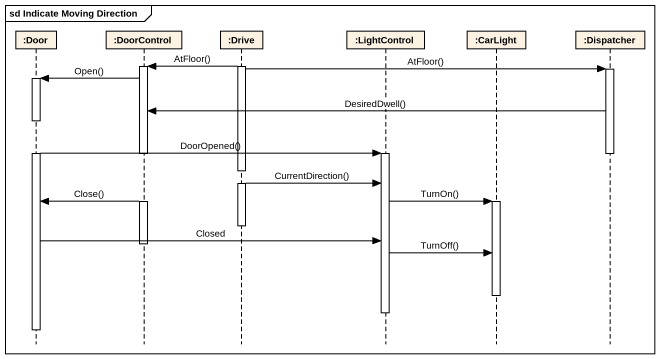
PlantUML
@startuml
mainframe sd Indicate Moving Direction
hide footbox
participant ":Door" as Door
participant ":DoorControl" as DoorControl
participant ":Drive" as Drive
participant ":LightControl" as LightControl
participant ":CarLight" as CarLight
participant ":Dispatcher" as Dispatcher

activate Drive
Drive -> DoorControl : AtFloor()
activate DoorControl
Drive -> Dispatcher : AtFloor()
activate Dispatcher
DoorControl -> Door : Open()
activate Door
Dispatcher -> DoorControl : DesiredDwell()
Door -> LightControl : DoorOpened()
activate LightControl
deactivate DoorControl
deactivate Dispatcher
Drive -> LightControl : CurrentDirection()
activate DoorControl
DoorControl -> Door : Close()
LightControl -> CarLight : TurnOn()
activate CarLight
deactivate Drive
Door -> LightControl : Closed
deactivate DoorControl
LightControl -> CarLight : TurnOff()
deactivate CarLight
deactivate LightControl
deactivate Door
@enduml
